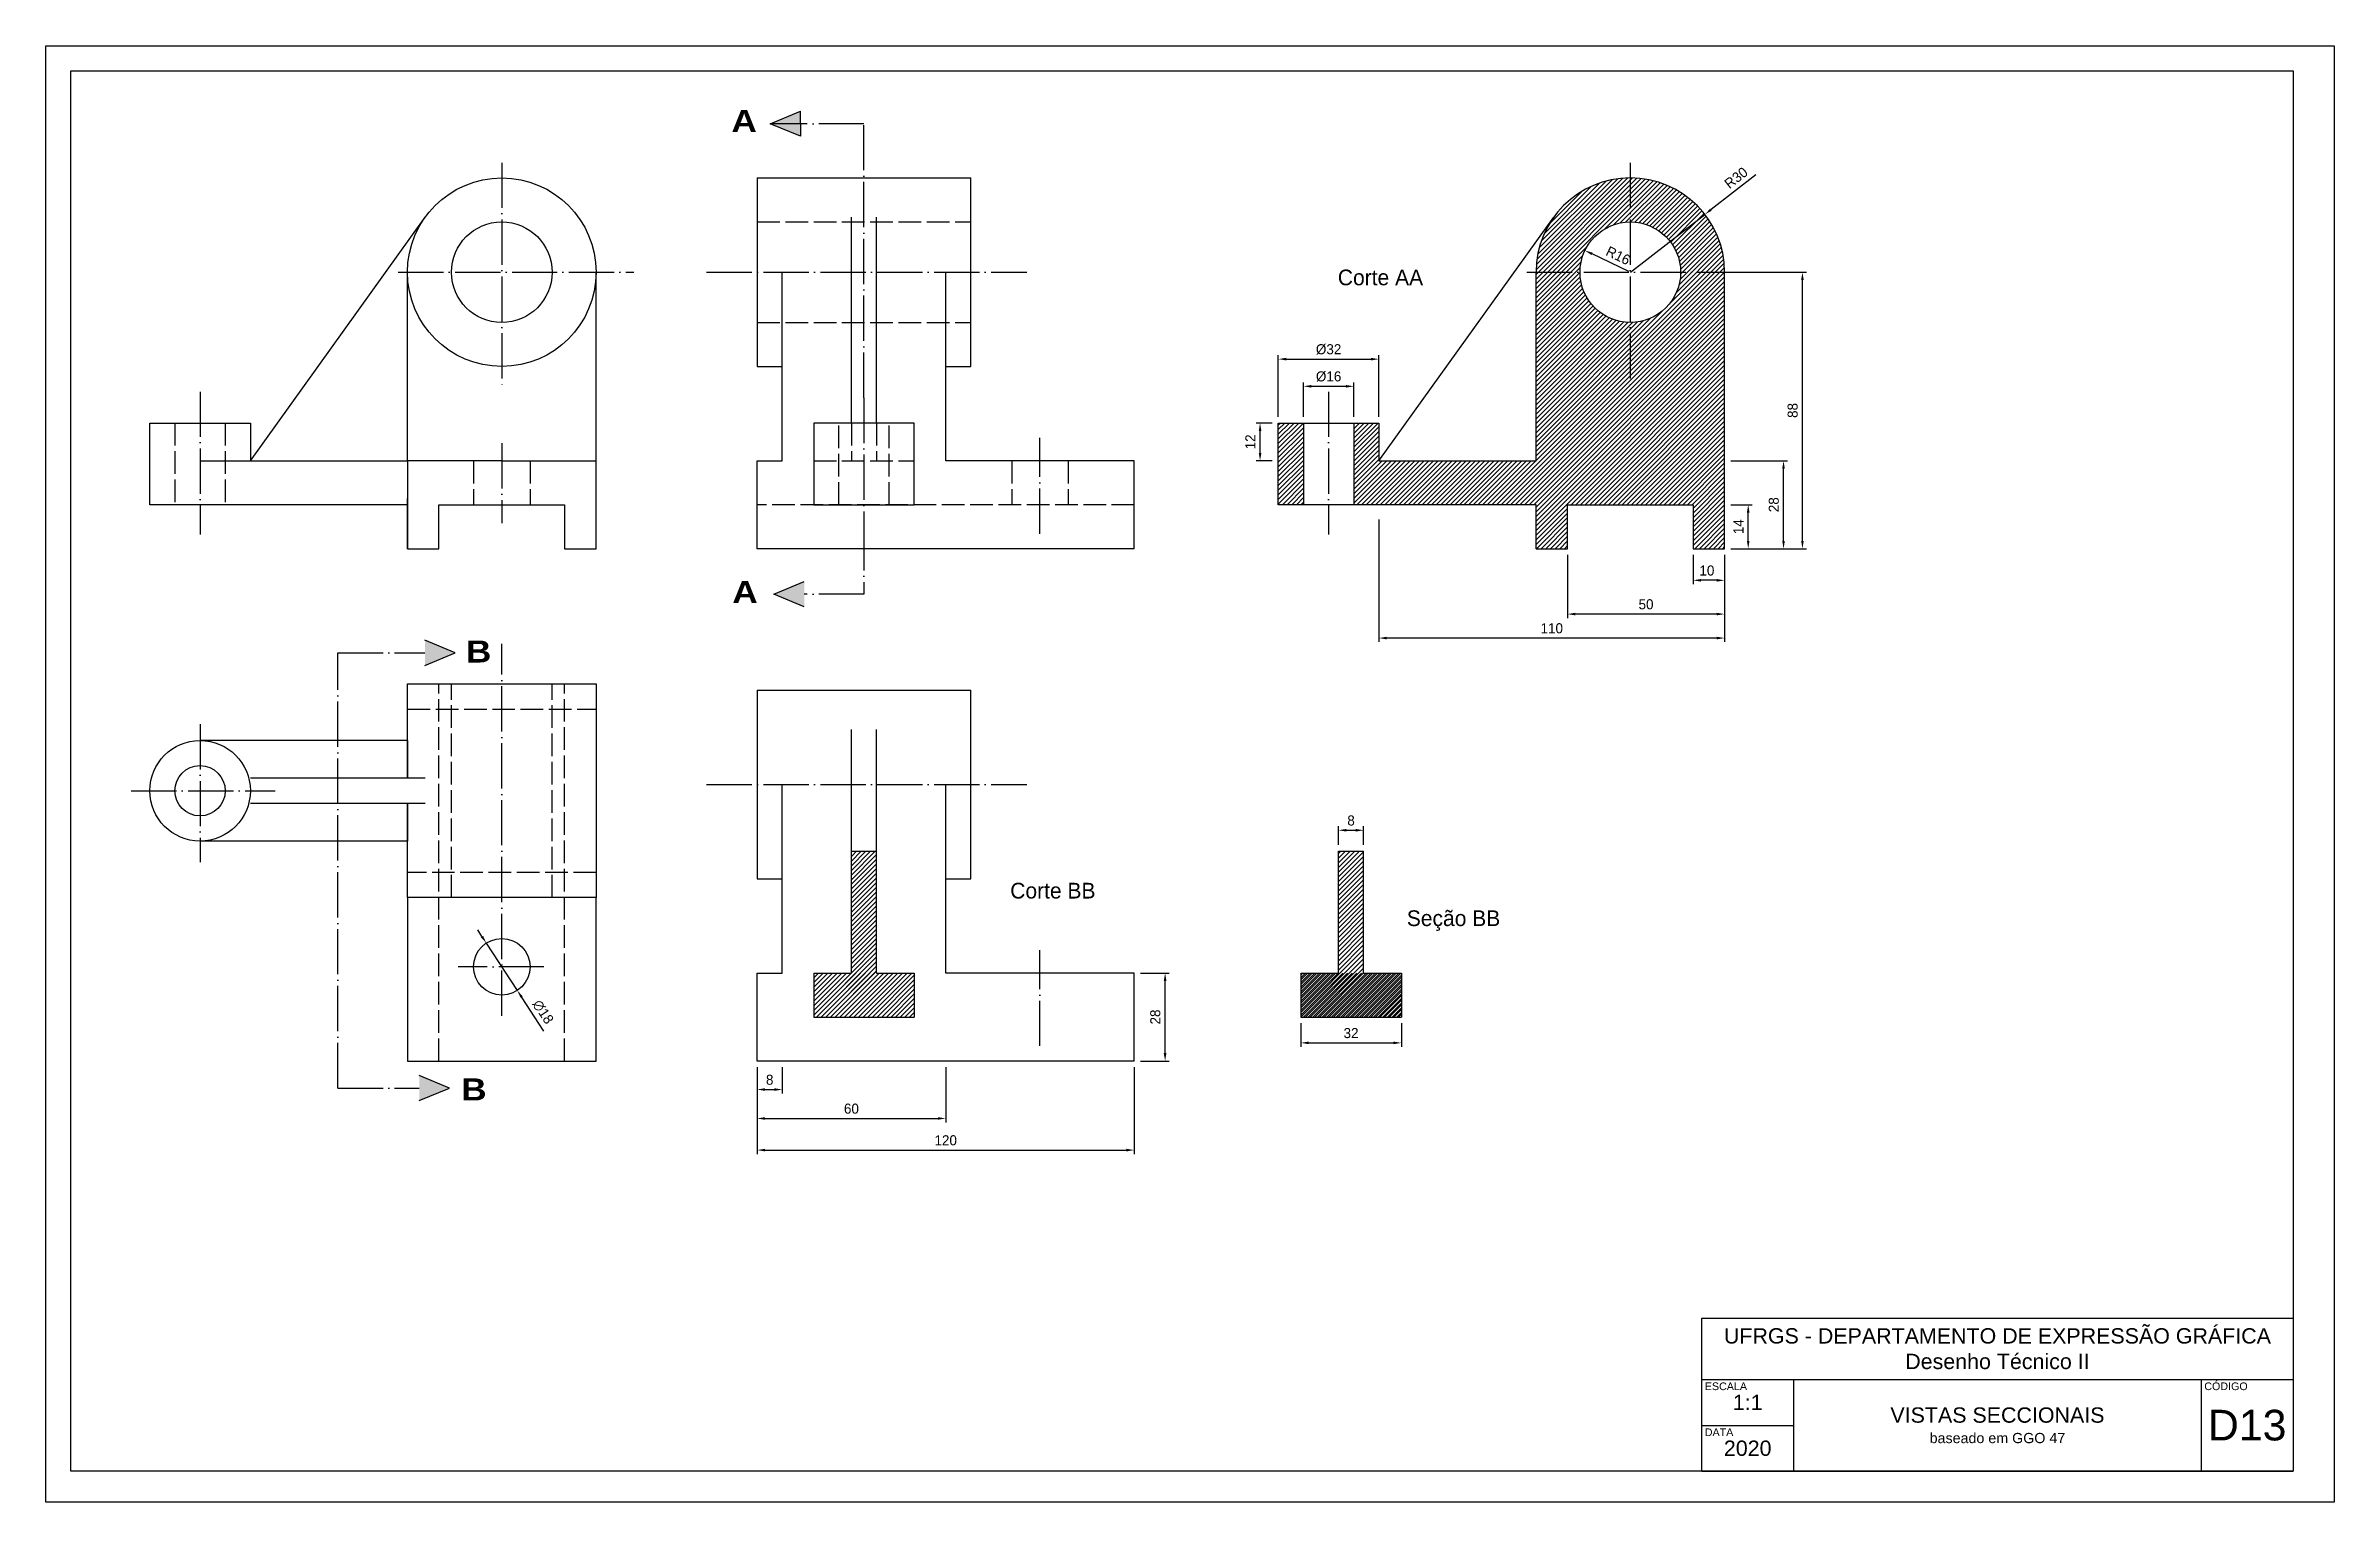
# Model space of a CAD drawing. Header units: millimetres. Extents: x 225 to 953, y -691 to -228.
import ezdxf

# ---------------------------------------------------------------- set-up
doc = ezdxf.new("R2010")
doc.units = ezdxf.units.MM
doc.header["$LTSCALE"] = 0.6
doc.linetypes.add('ACAD_ISO02W100', pattern=[15, 12, -3])
doc.linetypes.add('ACAD_ISO04W100', pattern=[30, 24, -3, 0, -3])
for name, color, linetype in [('cotas', 94, 'Continuous'), ('eixo', 150, 'ACAD_ISO04W100'), ('HACHURA', 33, 'Continuous'), ('nvisi', 1, 'ACAD_ISO02W100'), ('texto', 110, 'Continuous')]:
    doc.layers.add(name, color=color, linetype=linetype)
doc.layers.add('plano de corte', color=220, linetype='ACAD_ISO04W100', lineweight=30)
doc.layers.add('visi', color=7, linetype='Continuous', lineweight=30)
doc.dimstyles.new('ISO-25', dxfattribs={"dimtxt": 3.2, "dimasz": 2.5, "dimexe": 1.25, "dimexo": 2, "dimgap": 1.5, "dimtad": 1, "dimtxsty": 'Standard', "dimcen": 2.5, "dimadec": 0, "dimazin": 0, "dimtfac": 1, "dimtmove": 0, "dimatfit": 3, "dimfxl": 1, "dimarcsym": 0})

# ---------------------------------------------------------------- blocks, each defined once
blk = doc.blocks.new('*D26')
at = {"layer": 'cotas', "color": 0, "lineweight": -2, "transparency": 16777216}
blk.add_line((728.99, -299.78), (717.29, -294.19), dxfattribs=at)
at = {"layer": 'cotas', "color": 0, "transparency": 16777216}
blk.add_solid([(717.47, -293.81), (717.11, -294.56), (715.03, -293.11)], dxfattribs=at)
at = {"layer": 'Defpoints', "color": 0, "transparency": 16777216}
for p in [(715.03, -293.11), (729.47, -300.01)]:
    blk.add_point(p, dxfattribs=at)
at = {"layer": 'cotas', "color": 0, "transparency": 16777216, "insert": (725.6, -294.73), "char_height": 3.2, "attachment_point": 5, "rotation": 334.42781}
blk.add_mtext('R16', dxfattribs=at)
blk = doc.blocks.new('*D27')
at = {"layer": 'cotas', "color": 0, "lineweight": -2, "transparency": 16777216}
for p, q in [((769.37, -269.05), (755.14, -280.09)), ((729.47, -300.01), (753.17, -281.62))]:
    blk.add_line(p, q, dxfattribs=at)
at = {"layer": 'cotas', "color": 0, "transparency": 16777216}
blk.add_solid([(754.89, -279.76), (755.4, -280.42), (753.17, -281.62)], dxfattribs=at)
at = {"layer": 'Defpoints', "color": 0, "transparency": 16777216}
for p in [(753.17, -281.62), (729.47, -300.01)]:
    blk.add_point(p, dxfattribs=at)
at = {"layer": 'cotas', "color": 0, "transparency": 16777216, "insert": (763.12, -269.98), "char_height": 3.2, "attachment_point": 5, "rotation": 37.80916}
blk.add_mtext('R30', dxfattribs=at)
blk = doc.blocks.new('*D28')
at = {"layer": 'cotas', "color": 0, "lineweight": -2, "transparency": 16777216}
for p, q in [((625.47, -346.01), (625.47, -335.08)), ((627.97, -336.33), (638.97, -336.33)), ((641.47, -346.01), (641.47, -335.08))]:
    blk.add_line(p, q, dxfattribs=at)
at = {"layer": 'cotas', "color": 0, "transparency": 16777216}
for points in [[(627.97, -335.91), (627.97, -336.74), (625.47, -336.33)], [(638.97, -335.91), (638.97, -336.74), (641.47, -336.33)]]:
    blk.add_solid(points, dxfattribs=at)
at = {"layer": 'Defpoints', "color": 0, "transparency": 16777216}
for p in [(641.47, -336.33), (625.47, -348.01), (641.47, -348.01)]:
    blk.add_point(p, dxfattribs=at)
at = {"layer": 'cotas', "color": 0, "transparency": 16777216, "insert": (633.47, -333.23), "char_height": 3.2, "attachment_point": 5}
blk.add_mtext('%%C16', dxfattribs=at)
blk = doc.blocks.new('*D29')
at = {"layer": 'cotas', "color": 0, "lineweight": -2, "transparency": 16777216}
for p, q in [((617.47, -346.01), (617.47, -326.43)), ((649.47, -346.01), (649.47, -326.43)), ((619.97, -327.68), (646.97, -327.68))]:
    blk.add_line(p, q, dxfattribs=at)
at = {"layer": 'cotas', "color": 0, "transparency": 16777216}
for points in [[(619.97, -327.26), (619.97, -328.09), (617.47, -327.68)], [(646.97, -327.26), (646.97, -328.09), (649.47, -327.68)]]:
    blk.add_solid(points, dxfattribs=at)
at = {"layer": 'Defpoints', "color": 0, "transparency": 16777216}
for p in [(649.47, -327.68), (617.47, -348.01), (649.47, -348.01)]:
    blk.add_point(p, dxfattribs=at)
at = {"layer": 'cotas', "color": 0, "transparency": 16777216, "insert": (633.47, -324.58), "char_height": 3.2, "attachment_point": 5}
blk.add_mtext('%%C32', dxfattribs=at)
blk = doc.blocks.new('*D39')
at = {"layer": 'cotas', "color": 0, "lineweight": -2, "transparency": 16777216}
for p, q in [((624.61, -539.06), (624.61, -546.54)), ((627.11, -545.29), (654.11, -545.29)), ((656.61, -539.06), (656.61, -546.54))]:
    blk.add_line(p, q, dxfattribs=at)
at = {"layer": 'cotas', "color": 0, "transparency": 16777216}
for points in [[(627.11, -544.87), (627.11, -545.7), (624.61, -545.29)], [(654.11, -544.87), (654.11, -545.7), (656.61, -545.29)]]:
    blk.add_solid(points, dxfattribs=at)
at = {"layer": 'Defpoints', "color": 0, "transparency": 16777216}
for p in [(624.61, -537.06), (656.61, -537.06), (656.61, -545.29)]:
    blk.add_point(p, dxfattribs=at)
at = {"layer": 'cotas', "color": 0, "transparency": 16777216, "insert": (640.61, -542.19), "char_height": 3.2, "attachment_point": 5}
blk.add_mtext('32', dxfattribs=at)
blk = doc.blocks.new('*D50')
at = {"layer": 'cotas', "color": 0, "lineweight": -2, "transparency": 16777216}
for p, q in [((573.64, -523.06), (582.69, -523.06)), ((581.44, -548.56), (581.44, -525.56)), ((573.64, -551.06), (582.69, -551.06))]:
    blk.add_line(p, q, dxfattribs=at)
at = {"layer": 'cotas', "color": 0, "transparency": 16777216}
for points in [[(581.02, -525.56), (581.86, -525.56), (581.44, -523.06)], [(581.02, -548.56), (581.86, -548.56), (581.44, -551.06)]]:
    blk.add_solid(points, dxfattribs=at)
at = {"layer": 'Defpoints', "color": 0, "transparency": 16777216}
for p in [(571.64, -523.06), (581.44, -523.06), (571.64, -551.06)]:
    blk.add_point(p, dxfattribs=at)
at = {"layer": 'cotas', "color": 0, "transparency": 16777216, "insert": (578.34, -537.06), "char_height": 3.2, "attachment_point": 5, "rotation": 90}
blk.add_mtext('28', dxfattribs=at)
blk = doc.blocks.new('*D57')
at = {"layer": 'cotas', "color": 0, "lineweight": -2, "transparency": 16777216}
for p, q in [((761.47, -374.01), (768.23, -374.01)), ((766.98, -385.51), (766.98, -376.51)), ((761.47, -388.01), (768.23, -388.01))]:
    blk.add_line(p, q, dxfattribs=at)
at = {"layer": 'cotas', "color": 0, "transparency": 16777216}
for points in [[(766.56, -376.51), (767.4, -376.51), (766.98, -374.01)], [(766.56, -385.51), (767.4, -385.51), (766.98, -388.01)]]:
    blk.add_solid(points, dxfattribs=at)
at = {"layer": 'Defpoints', "color": 0, "transparency": 16777216}
for p in [(759.47, -374.01), (766.98, -374.01), (759.47, -388.01)]:
    blk.add_point(p, dxfattribs=at)
at = {"layer": 'cotas', "color": 0, "transparency": 16777216, "insert": (763.88, -381.01), "char_height": 3.2, "attachment_point": 5, "rotation": 90}
blk.add_mtext('14', dxfattribs=at)
blk = doc.blocks.new('*D58')
at = {"layer": 'cotas', "color": 0, "lineweight": -2, "transparency": 16777216}
for p, q in [((761.47, -360.01), (779.46, -360.01)), ((778.21, -385.51), (778.21, -362.51)), ((761.47, -388.01), (779.46, -388.01))]:
    blk.add_line(p, q, dxfattribs=at)
at = {"layer": 'cotas', "color": 0, "transparency": 16777216}
for points in [[(777.8, -362.51), (778.63, -362.51), (778.21, -360.01)], [(777.8, -385.51), (778.63, -385.51), (778.21, -388.01)]]:
    blk.add_solid(points, dxfattribs=at)
at = {"layer": 'Defpoints', "color": 0, "transparency": 16777216}
for p in [(759.47, -360.01), (778.21, -360.01), (759.47, -388.01)]:
    blk.add_point(p, dxfattribs=at)
at = {"layer": 'cotas', "color": 0, "transparency": 16777216, "insert": (775.11, -374.01), "char_height": 3.2, "attachment_point": 5, "rotation": 90}
blk.add_mtext('28', dxfattribs=at)
blk = doc.blocks.new('*D59')
at = {"layer": 'cotas', "color": 0, "lineweight": -2, "transparency": 16777216}
for p, q in [((761.47, -300.01), (785.48, -300.01)), ((784.23, -385.51), (784.23, -302.51)), ((761.47, -388.01), (785.48, -388.01))]:
    blk.add_line(p, q, dxfattribs=at)
at = {"layer": 'cotas', "color": 0, "transparency": 16777216}
for points in [[(783.81, -302.51), (784.64, -302.51), (784.23, -300.01)], [(783.81, -385.51), (784.64, -385.51), (784.23, -388.01)]]:
    blk.add_solid(points, dxfattribs=at)
at = {"layer": 'Defpoints', "color": 0, "transparency": 16777216}
for p in [(759.47, -300.01), (784.23, -300.01), (759.47, -388.01)]:
    blk.add_point(p, dxfattribs=at)
at = {"layer": 'cotas', "color": 0, "transparency": 16777216, "insert": (781.13, -344.01), "char_height": 3.2, "attachment_point": 5, "rotation": 90}
blk.add_mtext('88', dxfattribs=at)
blk = doc.blocks.new('*D62')
at = {"layer": 'cotas', "color": 0, "lineweight": -2, "transparency": 16777216}
for p, q in [((451.64, -553.06), (451.64, -561.39)), ((459.64, -553.06), (459.64, -561.39)), ((454.14, -560.14), (457.14, -560.14))]:
    blk.add_line(p, q, dxfattribs=at)
at = {"layer": 'cotas', "color": 0, "transparency": 16777216}
for points in [[(454.14, -559.72), (454.14, -560.56), (451.64, -560.14)], [(457.14, -559.72), (457.14, -560.56), (459.64, -560.14)]]:
    blk.add_solid(points, dxfattribs=at)
at = {"layer": 'Defpoints', "color": 0, "transparency": 16777216}
for p in [(451.64, -551.06), (459.64, -551.06), (459.64, -560.14)]:
    blk.add_point(p, dxfattribs=at)
at = {"layer": 'cotas', "color": 0, "transparency": 16777216, "insert": (455.64, -557.04), "char_height": 3.2, "attachment_point": 5}
blk.add_mtext('8', dxfattribs=at)
blk = doc.blocks.new('*D63')
at = {"layer": 'cotas', "color": 0, "lineweight": -2, "transparency": 16777216}
for p, q in [((451.64, -553.06), (451.64, -570.59)), ((511.64, -553.06), (511.64, -570.59)), ((454.14, -569.34), (509.14, -569.34))]:
    blk.add_line(p, q, dxfattribs=at)
at = {"layer": 'cotas', "color": 0, "transparency": 16777216}
for points in [[(454.14, -568.93), (454.14, -569.76), (451.64, -569.34)], [(509.14, -568.93), (509.14, -569.76), (511.64, -569.34)]]:
    blk.add_solid(points, dxfattribs=at)
at = {"layer": 'Defpoints', "color": 0, "transparency": 16777216}
for p in [(451.64, -551.06), (511.64, -551.06), (511.64, -569.34)]:
    blk.add_point(p, dxfattribs=at)
at = {"layer": 'cotas', "color": 0, "transparency": 16777216, "insert": (481.64, -566.24), "char_height": 3.2, "attachment_point": 5}
blk.add_mtext('60', dxfattribs=at)
blk = doc.blocks.new('*D64')
at = {"layer": 'cotas', "color": 0, "lineweight": -2, "transparency": 16777216}
for p, q in [((451.64, -553.06), (451.64, -580.66)), ((571.64, -553.06), (571.64, -580.66)), ((454.14, -579.41), (569.14, -579.41))]:
    blk.add_line(p, q, dxfattribs=at)
at = {"layer": 'cotas', "color": 0, "transparency": 16777216}
for points in [[(454.14, -578.99), (454.14, -579.83), (451.64, -579.41)], [(569.14, -578.99), (569.14, -579.83), (571.64, -579.41)]]:
    blk.add_solid(points, dxfattribs=at)
at = {"layer": 'Defpoints', "color": 0, "transparency": 16777216}
for p in [(451.64, -551.06), (571.64, -551.06), (571.64, -579.41)]:
    blk.add_point(p, dxfattribs=at)
at = {"layer": 'cotas', "color": 0, "transparency": 16777216, "insert": (511.64, -576.31), "char_height": 3.2, "attachment_point": 5}
blk.add_mtext('120', dxfattribs=at)
blk = doc.blocks.new('*D65')
at = {"layer": 'cotas', "color": 0, "lineweight": -2, "transparency": 16777216}
for p, q in [((636.61, -482.31), (636.61, -476.37)), ((639.11, -477.62), (642.11, -477.62)), ((644.61, -482.31), (644.61, -476.37))]:
    blk.add_line(p, q, dxfattribs=at)
at = {"layer": 'cotas', "color": 0, "transparency": 16777216}
for points in [[(639.11, -477.2), (639.11, -478.04), (636.61, -477.62)], [(642.11, -477.2), (642.11, -478.04), (644.61, -477.62)]]:
    blk.add_solid(points, dxfattribs=at)
at = {"layer": 'Defpoints', "color": 0, "transparency": 16777216}
for p in [(644.61, -477.62), (636.61, -484.31), (644.61, -484.31)]:
    blk.add_point(p, dxfattribs=at)
at = {"layer": 'cotas', "color": 0, "transparency": 16777216, "insert": (640.61, -474.52), "char_height": 3.2, "attachment_point": 5}
blk.add_mtext('8', dxfattribs=at)
blk = doc.blocks.new('*D69')
at = {"layer": 'cotas', "color": 0, "lineweight": -2, "transparency": 16777216}
for p, q in [((749.47, -390.01), (749.47, -399.32)), ((759.47, -390.01), (759.47, -399.32)), ((756.97, -398.07), (751.97, -398.07))]:
    blk.add_line(p, q, dxfattribs=at)
at = {"layer": 'cotas', "color": 0, "transparency": 16777216}
for points in [[(751.97, -397.66), (751.97, -398.49), (749.47, -398.07)], [(756.97, -397.66), (756.97, -398.49), (759.47, -398.07)]]:
    blk.add_solid(points, dxfattribs=at)
at = {"layer": 'Defpoints', "color": 0, "transparency": 16777216}
for p in [(749.47, -388.01), (759.47, -388.01), (749.47, -398.07)]:
    blk.add_point(p, dxfattribs=at)
at = {"layer": 'cotas', "color": 0, "transparency": 16777216, "insert": (753.83, -394.97), "char_height": 3.2, "attachment_point": 5}
blk.add_mtext('10', dxfattribs=at)
blk = doc.blocks.new('*D70')
at = {"layer": 'cotas', "color": 0, "lineweight": -2, "transparency": 16777216}
for p, q in [((709.47, -390.01), (709.47, -410.07)), ((759.47, -390.01), (759.47, -410.07)), ((756.97, -408.82), (711.97, -408.82))]:
    blk.add_line(p, q, dxfattribs=at)
at = {"layer": 'cotas', "color": 0, "transparency": 16777216}
for points in [[(711.97, -408.4), (711.97, -409.23), (709.47, -408.82)], [(756.97, -408.4), (756.97, -409.23), (759.47, -408.82)]]:
    blk.add_solid(points, dxfattribs=at)
at = {"layer": 'Defpoints', "color": 0, "transparency": 16777216}
for p in [(709.47, -388.01), (759.47, -388.01), (709.47, -408.82)]:
    blk.add_point(p, dxfattribs=at)
at = {"layer": 'cotas', "color": 0, "transparency": 16777216, "insert": (734.47, -405.72), "char_height": 3.2, "attachment_point": 5}
blk.add_mtext('50', dxfattribs=at)
blk = doc.blocks.new('*D71')
at = {"layer": 'cotas', "color": 0, "lineweight": -2, "transparency": 16777216}
for p, q in [((649.47, -378.68), (649.47, -417.7)), ((759.47, -390.01), (759.47, -417.7)), ((756.97, -416.45), (651.97, -416.45))]:
    blk.add_line(p, q, dxfattribs=at)
at = {"layer": 'cotas', "color": 0, "transparency": 16777216}
for points in [[(651.97, -416.04), (651.97, -416.87), (649.47, -416.45)], [(756.97, -416.04), (756.97, -416.87), (759.47, -416.45)]]:
    blk.add_solid(points, dxfattribs=at)
at = {"layer": 'Defpoints', "color": 0, "transparency": 16777216}
for p in [(649.47, -376.68), (759.47, -388.01), (649.47, -416.45)]:
    blk.add_point(p, dxfattribs=at)
at = {"layer": 'cotas', "color": 0, "transparency": 16777216, "insert": (704.47, -413.35), "char_height": 3.2, "attachment_point": 5}
blk.add_mtext('110', dxfattribs=at)
blk = doc.blocks.new('*D72')
at = {"layer": 'cotas', "color": 0, "lineweight": -2, "transparency": 16777216}
for p, q in [((364.09, -511.44), (362.72, -509.35)), ((365.46, -513.53), (375.32, -528.59)), ((383.79, -541.53), (376.69, -530.68))]:
    blk.add_line(p, q, dxfattribs=at)
at = {"layer": 'cotas', "color": 0, "transparency": 16777216}
for points in [[(364.44, -511.21), (363.74, -511.67), (365.46, -513.53)], [(377.04, -530.45), (376.34, -530.91), (375.32, -528.59)]]:
    blk.add_solid(points, dxfattribs=at)
at = {"layer": 'Defpoints', "color": 0, "transparency": 16777216}
for p in [(365.46, -513.53), (375.32, -528.59)]:
    blk.add_point(p, dxfattribs=at)
at = {"layer": 'cotas', "color": 0, "transparency": 16777216, "insert": (383.52, -535.45), "char_height": 3.2, "attachment_point": 5, "rotation": 303.22299}
blk.add_mtext('∅18', dxfattribs=at)
blk = doc.blocks.new('*D73')
at = {"layer": 'cotas', "color": 0, "lineweight": -2, "transparency": 16777216}
for p, q in [((615.47, -348.01), (610.41, -348.01)), ((611.66, -357.51), (611.66, -350.51)), ((615.47, -360.01), (610.41, -360.01))]:
    blk.add_line(p, q, dxfattribs=at)
at = {"layer": 'cotas', "color": 0, "transparency": 16777216}
for points in [[(611.25, -350.51), (612.08, -350.51), (611.66, -348.01)], [(611.25, -357.51), (612.08, -357.51), (611.66, -360.01)]]:
    blk.add_solid(points, dxfattribs=at)
at = {"layer": 'Defpoints', "color": 0, "transparency": 16777216}
for p in [(611.66, -348.01), (617.47, -348.01), (617.47, -360.01)]:
    blk.add_point(p, dxfattribs=at)
at = {"layer": 'cotas', "color": 0, "transparency": 16777216, "insert": (608.56, -354.01), "char_height": 3.2, "attachment_point": 5, "rotation": 90}
blk.add_mtext('12', dxfattribs=at)

msp = doc.modelspace()

# ---------------------------------------------------------------- hatches: boundary and pattern name
at = {"layer": 'HACHURA'}
h = msp.add_hatch(dxfattribs=at)
h.set_pattern_fill('ANSI31', color=256, scale=0.33)
h.paths.add_polyline_path([(625.467, -348.012), (617.467, -348.012), (617.467, -374.012), (625.467, -374.012)])
h.paths.add_polyline_path([(759.467, -360.012), (759.467, -300.012), (745.467, -300.012, -1), (713.467, -300.012), (699.467, -300.012), (699.467, -360.012), (649.467, -360.012), (649.467, -348.012), (641.467, -348.012), (641.467, -374.012), (699.467, -374.012), (699.467, -388.012), (709.467, -388.012), (709.467, -374.012), (749.467, -374.012), (749.467, -388.012), (759.467, -388.012)])
h.paths.add_polyline_path([(729.467, -284.012), (729.467, -270.012, 0.4142136), (699.467, -300.012), (713.467, -300.012, -0.4142136)])
h.paths.add_polyline_path([(729.467, -270.012), (729.467, -284.012, -0.4142136), (745.467, -300.012), (759.467, -300.012, 0.4142136)])
h = msp.add_hatch(dxfattribs=at)
h.set_pattern_fill('ANSI31', color=256, scale=0.33)
h.paths.add_polyline_path([(489.639, -484.312), (481.639, -484.312), (481.639, -523.059), (469.639, -523.059), (469.639, -537.059), (501.639, -537.059), (501.639, -523.059), (489.639, -523.059)])
h = msp.add_hatch(dxfattribs=at)
h.set_pattern_fill('ANSI31', color=256, scale=0.33)
h.paths.add_polyline_path([(644.614, -484.312), (636.614, -484.312), (636.614, -523.059), (624.614, -523.059), (624.614, -537.059), (656.614, -537.059), (656.614, -523.059), (644.614, -523.059)])
h = msp.add_hatch(dxfattribs=at)
h.set_pattern_fill('ANSI31', color=256, scale=0.33)
h.paths.add_polyline_path([(501.639, -523.059), (469.639, -523.059), (469.639, -537.059), (501.639, -537.059)])
h = msp.add_hatch(dxfattribs=at)
h.set_pattern_fill('ANSI31', color=256, scale=0.33)
h.set_pattern_definition([(45, (154.975, 0), (-0.7408711, 0.7408711), [])])
h.paths.add_polyline_path([(656.614, -523.059), (624.614, -523.059), (624.614, -537.059), (656.614, -537.059)])
at = {"layer": 'plano de corte'}
h = msp.add_hatch(color=256, dxfattribs=at)
h.dxf.hatch_style = 1
h.paths.add_polyline_path([(465.436, -248.748), (455.788, -252.748), (465.436, -252.748)])
h.paths.add_polyline_path([(465.436, -252.748), (455.788, -252.748), (465.436, -256.748)])
h = msp.add_hatch(color=256, dxfattribs=at)
h.dxf.hatch_style = 1
h.paths.add_polyline_path([(466.635, -398.482), (456.987, -402.482), (466.635, -402.482)])
h.paths.add_polyline_path([(466.635, -402.482), (456.987, -402.482), (466.635, -406.482)])
h = msp.add_hatch(color=256, dxfattribs=at)
h.dxf.hatch_style = 1
h.paths.add_polyline_path([(345.94, -417.158), (355.589, -421.158), (345.94, -421.158)])
h.paths.add_polyline_path([(345.94, -421.158), (355.589, -421.158), (345.94, -425.158)])
h = msp.add_hatch(color=256, dxfattribs=at)
h.dxf.hatch_style = 1
h.paths.add_polyline_path([(344.116, -555.66), (353.765, -559.66), (344.116, -559.66)])
h.paths.add_polyline_path([(344.116, -559.66), (353.765, -559.66), (344.116, -563.66)])

# ---------------------------------------------------------------- linework, layer by layer
at = {"layer": 'eixo'}
for p, q in [((370.39, -265.163), (370.39, -335.735)), ((729.467, -265.163), (729.467, -335.735)), ((337.457, -300.012), (412.379, -300.012)), ((435.579, -300.012), (537.472, -300.012)), ((696.534, -300.012), (771.457, -300.012)), ((274.39, -338.043), (274.39, -383.451)), ((485.639, -339.973), (485.639, -380.58)), ((633.467, -338.043), (633.467, -383.451)), ((370.39, -354.455), (370.39, -379.917)), ((541.639, -383.231), (541.639, -352.717)), ((370.39, -536.699), (370.39, -418.336)), ((274.39, -443.855), (274.39, -487.813)), ((252.508, -465.059), (298.3, -465.059)), ((435.579, -463.059), (537.472, -463.059)), ((541.639, -546.277), (541.639, -515.764)), ((383.801, -521.059), (356.501, -521.059))]:
    msp.add_line(p, q, dxfattribs=at)
at = {"layer": 'nvisi'}
for p, q in [((451.639, -284.012), (519.639, -284.012)), ((266.39, -348.012), (266.39, -374.012)), ((282.39, -348.012), (282.39, -374.012)), ((477.639, -374.012), (477.639, -348.012)), ((481.639, -348.012), (481.639, -360.012)), ((489.639, -348.012), (489.639, -360.012)), ((493.639, -374.012), (493.639, -348.012)), ((361.39, -360.012), (361.39, -374.012)), ((379.39, -360.012), (379.39, -374.012)), ((469.639, -360.012), (501.639, -360.012)), ((532.639, -360.012), (532.639, -374.012)), ((550.639, -360.012), (550.639, -374.012)), ((571.639, -374.012), (451.639, -374.012)), ((350.39, -551.059), (350.39, -431.059)), ((354.39, -499.059), (354.39, -431.059)), ((386.39, -499.059), (386.39, -431.059)), ((390.39, -551.059), (390.39, -431.059)), ((340.39, -439.059), (400.39, -439.059)), ((400.39, -491.059), (340.39, -491.059))]:
    msp.add_line(p, q, dxfattribs=at)
msp.add_lwpolyline([(451.639, -316.012), (519.639, -316.012)], dxfattribs=at)
at = {"layer": 'plano de corte'}
for p, q in [((455.788, -252.748), (465.436, -248.748)), ((485.639, -252.748), (455.788, -252.748)), ((465.436, -256.748), (455.788, -252.748)), ((465.436, -252.748), (465.436, -248.748)), ((465.436, -252.748), (465.436, -256.748)), ((485.639, -339.973), (485.639, -252.748)), ((485.639, -380.58), (485.639, -402.482)), ((456.987, -402.482), (466.635, -398.482)), ((466.635, -406.482), (456.987, -402.482)), ((485.639, -402.482), (466.635, -402.482)), ((318.204, -559.66), (318.204, -421.158)), ((318.204, -421.158), (345.94, -421.158)), ((355.589, -421.158), (345.94, -417.158)), ((345.94, -425.158), (355.589, -421.158)), ((318.204, -559.66), (344.116, -559.66)), ((353.765, -559.66), (344.116, -555.66)), ((344.116, -563.66), (353.765, -559.66))]:
    msp.add_line(p, q, dxfattribs=at)
at = {"layer": 'texto'}
for p, q in [((752.186, -632.89), (940.361, -632.89)), ((752.186, -681.64), (752.186, -632.89)), ((940.361, -632.89), (940.361, -681.64)), ((752.186, -652.39), (940.361, -652.39)), ((781.436, -652.39), (781.436, -681.64)), ((911.111, -652.39), (911.111, -681.64)), ((752.186, -667.015), (781.436, -667.015)), ((752.186, -681.64), (940.361, -681.64))]:
    msp.add_line(p, q, dxfattribs=at)
for points in [[(953.431, -691.491), (225.3, -691.491), (225.3, -227.939), (953.431, -227.939)], [(940.361, -681.64), (233.3, -681.64), (233.3, -235.939), (940.361, -235.939)]]:
    msp.add_lwpolyline(points, close=True, dxfattribs=at)
at = {"layer": 'visi'}
for p, q in [((451.639, -270.012), (519.639, -270.012)), ((451.639, -270.012), (451.639, -330.012)), ((519.639, -330.012), (519.639, -270.012)), ((290.39, -360.012), (346.019, -282.518)), ((481.639, -348.012), (481.639, -282.518)), ((489.639, -348.012), (489.639, -282.518)), ((649.467, -360.012), (705.096, -282.518)), ((340.39, -360.012), (340.39, -300.012)), ((400.39, -360.012), (400.39, -300.012)), ((459.639, -360.012), (459.639, -300.012)), ((511.639, -360.012), (511.639, -300.012)), ((699.467, -360.012), (699.467, -300.012)), ((759.467, -360.012), (759.467, -300.012)), ((451.639, -330.012), (459.639, -330.012)), ((511.639, -330.012), (519.639, -330.012)), ((258.39, -374.012), (258.39, -348.012)), ((258.39, -348.012), (290.39, -348.012)), ((290.39, -348.012), (290.39, -360.012)), ((501.639, -348.012), (469.639, -348.012)), ((469.639, -348.012), (469.639, -374.012)), ((501.639, -374.012), (501.639, -348.012)), ((617.467, -374.012), (617.467, -348.012)), ((617.467, -348.012), (649.467, -348.012)), ((625.467, -348.012), (625.467, -374.012)), ((641.467, -348.012), (641.467, -374.012)), ((649.467, -348.012), (649.467, -360.012)), ((274.39, -360.012), (340.39, -360.012)), ((370.39, -360.012), (340.39, -360.012)), ((340.39, -360.012), (340.39, -388.012)), ((370.39, -360.012), (400.39, -360.012)), ((400.39, -388.012), (400.39, -360.012)), ((451.639, -388.012), (451.639, -360.012)), ((451.639, -360.012), (459.639, -360.012)), ((571.639, -360.012), (511.639, -360.012)), ((571.639, -388.012), (571.639, -360.012)), ((649.467, -360.012), (699.467, -360.012)), ((759.467, -388.012), (759.467, -360.012)), ((340.39, -374.012), (258.39, -374.012)), ((340.39, -388.012), (340.39, -372.012)), ((350.39, -388.012), (350.39, -374.012)), ((350.39, -374.012), (390.39, -374.012)), ((390.39, -374.012), (390.39, -388.012)), ((469.639, -374.012), (501.639, -374.012)), ((699.467, -374.012), (617.467, -374.012)), ((699.467, -388.012), (699.467, -374.012)), ((709.467, -388.012), (709.467, -374.012)), ((709.467, -374.012), (749.467, -374.012)), ((749.467, -374.012), (749.467, -388.012)), ((340.39, -388.012), (350.39, -388.012)), ((390.39, -388.012), (400.39, -388.012)), ((571.639, -388.012), (451.639, -388.012)), ((699.467, -388.012), (709.467, -388.012)), ((749.467, -388.012), (759.467, -388.012)), ((340.39, -431.059), (400.39, -431.059)), ((340.39, -461.059), (340.39, -431.059)), ((400.39, -431.059), (400.39, -499.059)), ((451.639, -433.059), (519.639, -433.059)), ((451.639, -433.059), (451.639, -493.059)), ((519.639, -493.059), (519.639, -433.059)), ((340.39, -449.059), (274.39, -449.059)), ((340.39, -449.059), (340.39, -461.059)), ((481.639, -523.059), (481.639, -445.565)), ((489.639, -523.059), (489.639, -445.565)), ((346.019, -461.059), (290.39, -461.059)), ((459.639, -523.059), (459.639, -463.059)), ((511.639, -523.059), (511.639, -463.059)), ((346.019, -469.059), (290.39, -469.059)), ((340.39, -499.059), (340.39, -469.059)), ((340.39, -469.059), (340.39, -481.059)), ((340.39, -481.059), (274.39, -481.059)), ((481.639, -484.312), (489.639, -484.312)), ((636.614, -523.059), (636.614, -484.312)), ((636.614, -484.312), (644.614, -484.312)), ((644.614, -523.059), (644.614, -484.312)), ((451.639, -493.059), (459.639, -493.059)), ((511.639, -493.059), (519.639, -493.059)), ((400.39, -499.059), (340.39, -499.059)), ((340.39, -499.059), (340.39, -551.059)), ((400.39, -551.059), (400.39, -499.059)), ((451.639, -551.059), (451.639, -523.059)), ((451.639, -523.059), (459.639, -523.059)), ((469.639, -523.059), (469.639, -537.059)), ((469.639, -523.059), (481.639, -523.059)), ((489.639, -523.059), (501.639, -523.059)), ((501.639, -523.059), (501.639, -537.059)), ((571.639, -523.059), (511.639, -523.059)), ((571.639, -551.059), (571.639, -523.059)), ((624.614, -523.059), (624.614, -537.059)), ((624.614, -523.059), (636.614, -523.059)), ((644.614, -523.059), (656.614, -523.059)), ((656.614, -523.059), (656.614, -537.059)), ((469.639, -537.059), (501.639, -537.059)), ((624.614, -537.059), (656.614, -537.059)), ((340.39, -551.059), (400.39, -551.059)), ((571.639, -551.059), (451.639, -551.059))]:
    msp.add_line(p, q, dxfattribs=at)
for centre, radius in [((370.39, -300.012), 30), ((370.39, -300.012), 16), ((729.467, -300.012), 16), ((274.39, -465.059), 16), ((274.39, -465.059), 8), ((370.39, -521.059), 9)]:
    msp.add_circle(centre, radius, dxfattribs=at)
msp.add_arc((729.467, -300.012), 30, 0, 180, dxfattribs=at)

# ---------------------------------------------------------------- texts
at = {"layer": 'plano de corte', "char_height": 7, "attachment_point": 1}
for s, insert in [('{\\fArial Black|b0|i0|c0|p34;A}', (443.469, -248.364)), ('{\\fArial Black|b0|i0|c0|p34;A}', (443.741, -398.284)), ('{\\fArial Black|b0|i0|c0|p34;B}', (358.98, -417.23)), ('{\\fArial Black|b0|i0|c0|p34;B}', (357.482, -556.598))]:
    msp.add_mtext_dynamic_manual_height_columns(s, width=24.69295, gutter_width=12.5, heights=[0], dxfattribs=dict(at, insert=insert))
at = {"layer": 'texto', "char_height": 5, "attachment_point": 1}
for s, heights, insert in [('Corte AA', [0], (636.405, -299.172)), ('Corte BB', [5], (532.17, -494.341)), ('Seção BB', [0], (658.349, -503.114))]:
    msp.add_mtext_dynamic_manual_height_columns(s, width=42.91863, gutter_width=12.5, heights=heights, dxfattribs=dict(at, insert=insert))
at = {"layer": 'texto'}
for s, insert, char_height, width, attachment_point in [('{\\fArial|b0|i0|c0|p34;UFRGS - DEPARTAMENTO DE EXPRESSÃO GRÁFICA\\PDesenho Técnico II}', (846.273, -642.64), 4.875, 188.58363, 5), ('{\\fArial|b0|i0|c0|p34;ESCALA}', (753.161, -653.365), 2.4375, 14.67082, 1), ('{\\fArial|b0|i0|c0|p34;CÓDIGO}', (912.086, -653.365), 2.4375, 14.67082, 1), ('{\\fArial|b0|i0|c0|p34;1:1}', (766.811, -659.703), 4.875, 28.1091, 5), ('{\\fArial|b0|i0|c0|p34;VISTAS SECCIONAIS\\P\\H0.66667x;baseado em GGO 47}', (846.273, -667.015), 4.875, 127.93607, 5), ('{\\fArial|b0|i0|c0|p34;D13}', (925.736, -667.015), 9.75, 27.03569, 5), ('{\\fArial|b0|i0|c0|p34;DATA}', (753.161, -667.99), 2.4375, 14.67082, 1), ('{\\fArial|b0|i0|c0|p34;2020}', (766.811, -674.328), 4.875, 27.5724, 5)]:
    msp.add_mtext(s, dxfattribs=dict(at, insert=insert, char_height=char_height, width=width, attachment_point=attachment_point))

# ---------------------------------------------------------------- dimensions: what is measured, and where the dimension line sits
at = {"layer": 'cotas'}
for mpoint, picture, middle in [((753.169, -281.621), '*D27', (765.02, -272.426)), ((715.035, -293.106), '*D26', (724.265, -297.523))]:
    dim = msp.add_radius_dim(center=(729.467, -300.012), mpoint=mpoint, dimstyle='ISO-25', dxfattribs=at)
    dim.commit()
    dim.dimension.update_dxf_attribs({"geometry": picture, "text_midpoint": middle, "dimtype": 164})
for base, p2, picture, middle in [((784.226, -300.012), (759.467, -300.012), '*D59', (784.226, -344.012)), ((778.212, -360.012), (759.467, -360.012), '*D58', (778.212, -374.012))]:
    dim = msp.add_linear_dim(base=base, p1=(759.467, -388.012), p2=p2, angle=90, dimstyle='ISO-25', dxfattribs=at)
    dim.commit()
    dim.dimension.update_dxf_attribs({"geometry": picture, "text_midpoint": middle, "dimtype": 160})
for base, p1, p2, text, picture, middle in [((649.467, -327.676), (617.467, -348.012), (649.467, -348.012), '%%C32', '*D29', (633.467, -324.576)), ((641.467, -336.327), (625.467, -348.012), (641.467, -348.012), '%%C<>', '*D28', (633.467, -333.227))]:
    dim = msp.add_linear_dim(base=base, p1=p1, p2=p2, text=text, dimstyle='ISO-25', dxfattribs=at)
    dim.commit()
    dim.dimension.update_dxf_attribs({"geometry": picture, "text_midpoint": middle})
for base, p1, p2, picture, middle in [((611.662, -348.012), (617.467, -360.012), (617.467, -348.012), '*D73', (608.562, -354.012)), ((766.979, -374.012), (759.467, -388.012), (759.467, -374.012), '*D57', (763.879, -381.012)), ((581.439, -523.059), (571.639, -551.059), (571.639, -523.059), '*D50', (578.339, -537.059))]:
    dim = msp.add_linear_dim(base=base, p1=p1, p2=p2, angle=90, dimstyle='ISO-25', dxfattribs=at)
    dim.commit()
    dim.dimension.update_dxf_attribs({"geometry": picture, "text_midpoint": middle})
for base, p1, p2, picture, middle in [((649.467, -416.454), (759.467, -388.012), (649.467, -376.68), '*D71', (704.467, -416.454)), ((709.467, -408.817), (759.467, -388.012), (709.467, -388.012), '*D70', (734.467, -408.817)), ((749.467, -398.073), (759.467, -388.012), (749.467, -388.012), '*D69', (753.829, -398.073)), ((459.639, -560.141), (451.639, -551.059), (459.639, -551.059), '*D62', (455.639, -560.141)), ((511.639, -569.344), (451.639, -551.059), (511.639, -551.059), '*D63', (481.639, -569.344)), ((571.639, -579.41), (451.639, -551.059), (571.639, -551.059), '*D64', (511.639, -579.41))]:
    dim = msp.add_linear_dim(base=base, p1=p1, p2=p2, dimstyle='ISO-25', dxfattribs=at)
    dim.commit()
    dim.dimension.update_dxf_attribs({"geometry": picture, "text_midpoint": middle, "dimtype": 160})
for base, p1, p2, picture, middle in [((644.614, -477.618), (636.614, -484.312), (644.614, -484.312), '*D65', (640.614, -474.518)), ((656.614, -545.287), (624.614, -537.059), (656.614, -537.059), '*D39', (640.614, -542.187))]:
    dim = msp.add_linear_dim(base=base, p1=p1, p2=p2, dimstyle='ISO-25', dxfattribs=at)
    dim.commit()
    dim.dimension.update_dxf_attribs({"geometry": picture, "text_midpoint": middle})
dim = msp.add_diameter_dim_2p(p1=(365.458, -513.53), p2=(375.321, -528.588), dimstyle='ISO-25', dxfattribs=at)
dim.commit()
dim.dimension.update_dxf_attribs({"geometry": '*D72', "text_midpoint": (383.521, -535.45)})

doc.saveas('drawing.dxf')
